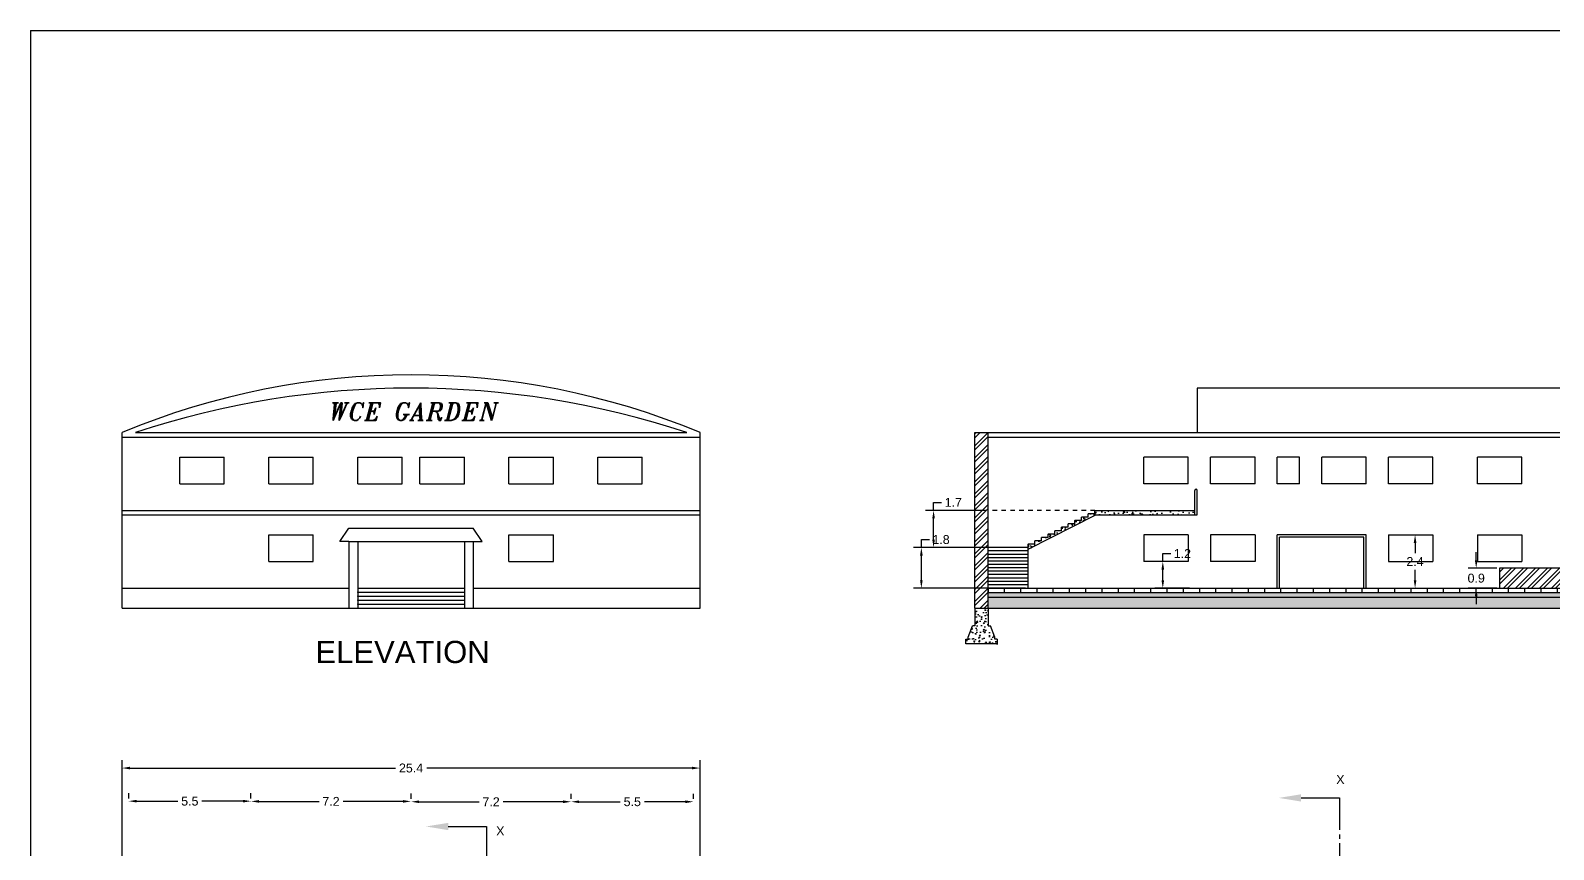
# Model space of a CAD drawing. Header units: centimetres. Extents: x 2.5 to 80.4, y 10.1 to 63.
# Drawn here: x 2.51 to 36.76, y 44.57 to 63 of the extents above; entities that cross this region are included whole.
import ezdxf
from ezdxf import colors
from ezdxf.entities.mleader import LeaderData, LeaderLine
from ezdxf.math import Vec2, Vec3

# ---------------------------------------------------------------- set-up
doc = ezdxf.new("R2010")
doc.units = ezdxf.units.CM
doc.linetypes.add('ACAD_ISO02W100', pattern=[15, 12, -3])
doc.linetypes.add('ACAD_ISO04W100', pattern=[30, 24, -3, 0, -3])
doc.styles.add('Annotative', font='arial.ttf')
doc.styles.get("Standard").update_dxf_attribs({"font": 'arial.ttf', "height": 0.2})
doc.dimstyles.get("Standard").update_dxf_attribs({"dimtxt": 0.18, "dimasz": 0.18, "dimexe": 0.18, "dimexo": 0.0625, "dimgap": 0.09, "dimtad": 0, "dimtih": 1, "dimtoh": 1, "dimdec": 4, "dimzin": 0, "dimdsep": 46, "dimtxsty": 'Standard', "dimcen": 0.09, "dimadec": 0, "dimazin": 0, "dimtfac": 1, "dimtdec": 4, "dimtofl": 0, "dimtmove": 0, "dimatfit": 3, "dimfxl": 1, "dimtolj": 1, "dimtzin": 0, "dimarcsym": 0})

# ---------------------------------------------------------------- blocks, each defined once
blk = doc.blocks.new('*D3')
at = {"color": 0, "lineweight": -2, "transparency": 16777216}
for p, q in [((28.483, 51.05), (27.792, 51.05)), ((27.972, 51.05), (27.972, 51.23)), ((27.972, 51.23), (28.152, 51.23)), ((27.972, 50.63), (27.972, 50.87)), ((28.575, 50.45), (27.792, 50.45))]:
    blk.add_line(p, q, dxfattribs=at)
at = {"color": 0, "transparency": 16777216}
for points in [[(27.942, 50.87), (28.002, 50.87), (27.972, 51.05)], [(27.942, 50.63), (28.002, 50.63), (27.972, 50.45)]]:
    blk.add_solid(points, dxfattribs=at)
at = {"color": 0, "transparency": 16777216, "insert": (28.413, 51.23), "char_height": 0.2, "attachment_point": 5}
blk.add_mtext('\\A1;1.2', dxfattribs=at)
blk = doc.blocks.new('*D4')
at = {"color": 0, "lineweight": -2, "transparency": 16777216}
for p, q in [((22.542, 51.363), (22.542, 51.543)), ((22.542, 51.543), (22.722, 51.543)), ((24.883, 51.363), (22.362, 51.363)), ((22.542, 50.63), (22.542, 51.183)), ((24.883, 50.45), (22.362, 50.45))]:
    blk.add_line(p, q, dxfattribs=at)
at = {"color": 0, "transparency": 16777216}
for points in [[(22.512, 51.183), (22.572, 51.183), (22.542, 51.363)], [(22.512, 50.63), (22.572, 50.63), (22.542, 50.45)]]:
    blk.add_solid(points, dxfattribs=at)
at = {"color": 0, "transparency": 16777216, "insert": (22.984, 51.543), "char_height": 0.2, "attachment_point": 5}
blk.add_mtext('\\A1;1.8', dxfattribs=at)
blk = doc.blocks.new('*D5')
at = {"color": 0, "lineweight": -2, "transparency": 16777216}
for p, q in [((23.983, 52.2), (22.637, 52.2)), ((22.817, 52.2), (22.817, 52.38)), ((22.817, 52.38), (22.997, 52.38)), ((22.817, 51.543), (22.817, 52.02)), ((23.983, 51.363), (22.637, 51.363))]:
    blk.add_line(p, q, dxfattribs=at)
at = {"color": 0, "transparency": 16777216}
for points in [[(22.787, 52.02), (22.847, 52.02), (22.817, 52.2)], [(22.787, 51.543), (22.847, 51.543), (22.817, 51.363)]]:
    blk.add_solid(points, dxfattribs=at)
at = {"color": 0, "transparency": 16777216, "insert": (23.26, 52.38), "char_height": 0.2, "attachment_point": 5}
blk.add_mtext('\\A1;1.7', dxfattribs=at)
blk = doc.blocks.new('*D11')
at = {"color": 0, "lineweight": -2, "transparency": 16777216}
for p, q in [((33.608, 51.65), (33.825, 51.65)), ((33.645, 51.47), (33.645, 51.24)), ((33.645, 50.63), (33.645, 50.859)), ((33.608, 50.45), (33.825, 50.45))]:
    blk.add_line(p, q, dxfattribs=at)
at = {"color": 0, "transparency": 16777216}
for points in [[(33.615, 51.47), (33.675, 51.47), (33.645, 51.65)], [(33.615, 50.63), (33.675, 50.63), (33.645, 50.45)]]:
    blk.add_solid(points, dxfattribs=at)
at = {"color": 0, "transparency": 16777216, "insert": (33.645, 51.05), "char_height": 0.2, "attachment_point": 5}
blk.add_mtext('\\A1;2.4', dxfattribs=at)
blk = doc.blocks.new('*D13')
at = {"color": 0, "lineweight": -2, "transparency": 16777216}
for p, q in [((35.02, 51.08), (35.02, 51.26)), ((35.483, 50.9), (34.84, 50.9)), ((35.483, 50.45), (34.84, 50.45)), ((35.02, 50.27), (35.02, 50.09))]:
    blk.add_line(p, q, dxfattribs=at)
at = {"color": 0, "transparency": 16777216}
for points in [[(34.99, 51.08), (35.05, 51.08), (35.02, 50.9)], [(34.99, 50.27), (35.05, 50.27), (35.02, 50.45)]]:
    blk.add_solid(points, dxfattribs=at)
at = {"color": 0, "transparency": 16777216, "insert": (35.02, 50.675), "char_height": 0.2, "attachment_point": 5}
blk.add_mtext('\\A1;0.9', dxfattribs=at)
blk = doc.blocks.new('*D18')
at = {"color": 0, "lineweight": -2, "transparency": 16777216}
for p, q in [((4.566, 43.015), (4.566, 46.584)), ((17.566, 43.015), (17.566, 46.584)), ((4.746, 46.404), (10.715, 46.404)), ((17.386, 46.404), (11.417, 46.404))]:
    blk.add_line(p, q, dxfattribs=at)
at = {"color": 0, "transparency": 16777216}
for points in [[(4.746, 46.434), (4.746, 46.374), (4.566, 46.404)], [(17.386, 46.434), (17.386, 46.374), (17.566, 46.404)]]:
    blk.add_solid(points, dxfattribs=at)
at = {"color": 0, "transparency": 16777216, "insert": (11.066, 46.404), "char_height": 0.2, "attachment_point": 5}
blk.add_mtext('\\A1;25.4', dxfattribs=at)
blk = doc.blocks.new('*D32')
at = {"color": 0, "lineweight": -2, "transparency": 16777216}
for p, q in [((4.716, 45.722), (4.716, 45.839)), ((4.896, 45.659), (5.818, 45.659)), ((7.286, 45.659), (6.364, 45.659)), ((7.466, 45.722), (7.466, 45.839))]:
    blk.add_line(p, q, dxfattribs=at)
at = {"color": 0, "transparency": 16777216}
for points in [[(4.896, 45.689), (4.896, 45.629), (4.716, 45.659)], [(7.286, 45.689), (7.286, 45.629), (7.466, 45.659)]]:
    blk.add_solid(points, dxfattribs=at)
at = {"color": 0, "transparency": 16777216, "insert": (6.091, 45.659), "char_height": 0.2, "attachment_point": 5}
blk.add_mtext('\\A1;5.5', dxfattribs=at)
blk = doc.blocks.new('*D33')
at = {"color": 0, "lineweight": -2, "transparency": 16777216}
for p, q in [((7.466, 45.717), (7.466, 45.834)), ((7.646, 45.654), (8.996, 45.654)), ((10.886, 45.654), (9.536, 45.654)), ((11.066, 45.709), (11.066, 45.834))]:
    blk.add_line(p, q, dxfattribs=at)
at = {"color": 0, "transparency": 16777216}
for points in [[(7.646, 45.684), (7.646, 45.624), (7.466, 45.654)], [(10.886, 45.684), (10.886, 45.624), (11.066, 45.654)]]:
    blk.add_solid(points, dxfattribs=at)
at = {"color": 0, "transparency": 16777216, "insert": (9.266, 45.654), "char_height": 0.2, "attachment_point": 5}
blk.add_mtext('\\A1;7.2', dxfattribs=at)
blk = doc.blocks.new('*D34')
at = {"color": 0, "lineweight": -2, "transparency": 16777216}
for p, q in [((11.066, 45.709), (11.066, 45.826)), ((11.246, 45.646), (12.596, 45.646)), ((14.486, 45.646), (13.136, 45.646)), ((14.666, 45.709), (14.666, 45.826))]:
    blk.add_line(p, q, dxfattribs=at)
at = {"color": 0, "transparency": 16777216}
for points in [[(11.246, 45.676), (11.246, 45.616), (11.066, 45.646)], [(14.486, 45.676), (14.486, 45.616), (14.666, 45.646)]]:
    blk.add_solid(points, dxfattribs=at)
at = {"color": 0, "transparency": 16777216, "insert": (12.866, 45.646), "char_height": 0.2, "attachment_point": 5}
blk.add_mtext('\\A1;7.2', dxfattribs=at)
blk = doc.blocks.new('*D35')
at = {"color": 0, "lineweight": -2, "transparency": 16777216}
for p, q in [((14.666, 45.709), (14.666, 45.826)), ((14.846, 45.646), (15.768, 45.646)), ((17.236, 45.646), (16.314, 45.646)), ((17.416, 45.709), (17.416, 45.826))]:
    blk.add_line(p, q, dxfattribs=at)
at = {"color": 0, "transparency": 16777216}
for points in [[(14.846, 45.676), (14.846, 45.616), (14.666, 45.646)], [(17.236, 45.676), (17.236, 45.616), (17.416, 45.646)]]:
    blk.add_solid(points, dxfattribs=at)
at = {"color": 0, "transparency": 16777216, "insert": (16.041, 45.646), "char_height": 0.2, "attachment_point": 5}
blk.add_mtext('\\A1;5.5', dxfattribs=at)

msp = doc.modelspace()

# ---------------------------------------------------------------- hatches: boundary and pattern name
h = msp.add_hatch()
h.set_pattern_fill('ANSI32', color=256, scale=0.02)
h.paths.add_polyline_path([(24.04536, 53.94966), (23.74536, 53.94966), (23.74536, 49.99966), (24.04536, 49.99966)])
h.paths.add_polyline_path([(35.54536, 50.89966), (35.54536, 50.44966), (39.04536, 50.44966), (39.04536, 50.89966)])
h.paths.add_polyline_path([(46.04536, 49.99966), (46.24536, 49.99966), (46.24536, 51.99966), (46.04536, 51.99966)])
h.paths.add_polyline_path([(46.24536, 53.74966), (46.04536, 53.74966), (46.04536, 52.19966), (46.24536, 52.19966)])
h.paths.add_polyline_path([(47.14536, 52.19966), (47.34536, 52.19966), (47.34536, 53.84966), (47.14536, 53.84966)])
h.paths.add_polyline_path([(49.84536, 52.19966), (50.14536, 52.19966), (50.14536, 52.99966), (49.84536, 52.99966)])
h.paths.add_polyline_path([(50.14536, 53.74966), (49.84536, 53.74966), (49.84536, 53.19966), (50.14536, 53.19966)])
h.paths.add_polyline_path([(48.84536, 53.44966), (48.64536, 53.44966), (48.64536, 53.19966), (48.84536, 53.19966)])
h.paths.add_polyline_path([(51.44536, 51.99966), (51.14536, 51.99966), (51.14536, 49.99966), (51.44536, 49.99966)])
h = msp.add_hatch()
h.set_pattern_fill('AR-CONC', color=256, scale=0.0015)
h.paths.add_polyline_path([(28.69536, 52.19966), (26.44536, 52.19966), (26.44536, 52.12357), (26.29536, 52.12357), (26.29536, 52.04748), (26.14536, 52.04748), (26.14536, 51.97139), (25.99536, 51.97139), (25.99536, 51.89531), (25.84536, 51.89531), (25.84536, 51.81922), (25.69536, 51.81922), (25.69536, 51.74313), (25.54536, 51.74313), (25.54536, 51.66705), (25.39536, 51.66705), (25.39536, 51.59096), (25.24536, 51.59096), (25.24536, 51.51487), (25.09536, 51.51487), (25.09536, 51.43879), (24.94536, 51.43879), (24.94536, 51.32666), (26.46928, 52.09966), (28.69536, 52.09966)])
h = msp.add_hatch()
h.set_pattern_fill('AR-B816', color=256, scale=0.0009)
h.set_pattern_definition([(0, (-17.83351, 1e-14), (0, 0.18288), []), (90, (-17.83351, 1e-14), (-0.18288, 0.18288), [0.18288, -0.18288])])
h.paths.add_polyline_path([(33.31185, 50.44966), (28.41185, 50.44966), (28.41185, 50.34966), (33.31185, 50.34966)])
h.paths.add_polyline_path([(28.21185, 50.44966), (23.81185, 50.44966), (23.81185, 50.34966), (28.21185, 50.34966)])
h = msp.add_hatch()
h.set_pattern_fill('AR-B816', color=256, scale=0.0009)
h.set_pattern_definition([(0, (-6.12941, 0), (0, 0.18288), []), (90, (-6.12941, 0), (-0.18288, 0.18288), [0.18288, -0.18288])])
h.paths.add_polyline_path([(35.31595, 50.44966), (33.11595, 50.44966), (33.11595, 50.34966), (35.31595, 50.34966)])
h = msp.add_hatch()
h.set_pattern_fill('AR-B816', color=256, scale=0.0009)
h.set_pattern_definition([(0, (-4.30227, 0), (0, 0.18288), []), (90, (-4.30227, 0), (-0.18288, 0.18288), [0.18288, -0.18288])])
h.paths.add_polyline_path([(37.1431, 50.44966), (34.9431, 50.44966), (34.9431, 50.34966), (37.1431, 50.34966)])
h = msp.add_hatch()
h.set_pattern_fill('GRAVEL', color=256, scale=0.001)
h.set_pattern_definition([(228.0127875, (0.018288, 0.0254), (-0.203200000016, -0.228599999986), [0.003417214, -0.338304836]), (184.969741, (0.016002, 0.02286), (0.30479999988, 0.025400001447), [0.005864047, -0.580540489]), (132.510447, (0.01016, 0.022352), (0.254000000107, -0.279399999902), [0.004134815, -0.409347228]), (267.273689, (0.000254, 0.016002), (0.025400000053, 0.507999999997), [0.005340045, -0.528664374]), (292.8336542, (0, 0.010668), (-0.12700000001, 0.304799999996), [0.005236337, -0.518398077]), (357.273689, (0.002032, 0.005842), (-0.507999999997, 0.025400000053), [0.005340045, -0.528664374]), (37.6942405, (0.007366, 0.005588), (-0.330199999985, -0.254000000019), [0.007061937, -0.699131153]), (72.2553284, (0.012954, 0.009906), (0.177800000048, 0.558799999985), [0.006667195, -0.660052566]), (121.4295656, (0.014986, 0.016256), (-0.203200000029, 0.330199999982), [0.00535813, -0.530455457]), (175.2363583, (0.012192, 0.020828), (0.279399999996, -0.025400000044), [0.006117133, -0.29973937]), (222.3974378, (0.006096, 0.021336), (-0.30479999999, -0.279400000011), [0.007910779, -0.783167725]), (138.814075, (0.0254, 0.015748), (-0.17779999999, 0.15240000001), [0.002700045, -0.267305658]), (171.4692344, (0.023368, 0.017526), (0.33020000001, -0.050799999942), [0.00513682, -0.50854639]), (225, (0.018288, 0.018288), (0, -0.0254), [0.003592093, -0.032328931]), (203.1985905, (0.01651, 0.021336), (0.127, 0.05079999999), [0.001934413, -0.191506224]), (291.8014095, (0.014732, 0.020574), (-0.0254, 0.0762), [0.002735656, -0.13404753]), (30.9637565, (0.015748, 0.018034), (0.0762, 0.0508), [0.004443197, -0.143662982]), (161.565051, (0.019558, 0.02032), (0.0508, -0.0254), [0.003212871, -0.077108981]), (16.3895403, (0, 0.020574), (0.254, 0.0762), [0.00450088, -0.445588267]), (70.346176, (0.004318, 0.021844), (-0.10160000001, -0.279399999997), [0.003775989, -0.373822157]), (293.1985905, (0.019558, 0.0254), (-0.05079999999, 0.127), [0.003868801, -0.189571836]), (343.6104597, (0.021082, 0.021844), (-0.254000000005, 0.076199999982), [0.00450088, -0.445588267]), (339.443955, (0, 0.004826), (-0.127, 0.0508), [0.004340352, -0.212677343]), (294.7751406, (0.004064, 0.003302), (-0.12700000015, 0.27939999993), [0.003636721, -0.360035934]), (66.8014095, (0.019812, 0), (0.0508, 0.127), [0.003868801, -0.189571836]), (17.3540246, (0.021336, 0.003556), (-0.330199999993, -0.10160000002), [0.004257827, -0.42152376]), (69.443955, (0.007366, 0), (-0.0508, -0.127), [0.002170176, -0.214847519]), (101.3099325, (0.018288, 0), (-0.0254, 0.1016), [0.001295146, -0.12821995]), (165.963757, (0.018034, 0.00127), (0.0762, -0.0254), [0.005236337, -0.099490546]), (186.009006, (0.012954, 0.00254), (0.254, 0.025400000013), [0.00485267, -0.480413649]), (303.690068, (0.015748, 0.015748), (-0.0254, 0.0508), [0.003663239, -0.087917764]), (353.1572266, (0.01778, 0.0127), (0.431800000003, -0.050799999977), [0.006395568, -0.633160091]), (60.945396, (0.02413, 0.011938), (-0.1016, -0.1778), [0.002615082, -0.258893923]), (90, (0.0254, 0.014224), (-0.0254, 0.0254), [0.001524, -0.023876]), (120.256437, (0.012446, 0.003302), (0.10159999999, -0.177800000007), [0.00352867, -0.349339408]), (48.0127875, (0.010668, 0.00635), (0.203200000017, 0.228599999985), [0.006834429, -0.334887622]), (0, (0.01524, 0.01143), (0.0254, 0.0254), [0.006604, -0.018796]), (325.3048465, (0.021844, 0.01143), (0.254000000096, -0.177799999863), [0.004016096, -0.397593167]), (254.054604, (0.025146, 0.009144), (-0.0254, -0.1016), [0.003698291, -0.1812165]), (207.6459754, (0.02413, 0.005588), (-0.482600000018, -0.253999999966), [0.006021451, -0.596124644]), (175.4260787, (0.018796, 0.002794), (-0.3302, 0.0254), [0.006370295, -0.630658465])])
h.paths.add_polyline_path([(39.04536, 50.34966), (24.04536, 50.34966), (24.04536, 49.99966), (39.04536, 49.99966)])
h = msp.add_hatch()
h.set_pattern_fill('AR-CONC', color=256, scale=0.0014)
h.paths.add_polyline_path([(41.44536, 50.34966), (39.24536, 50.34966), (39.24536, 50.24966), (41.44536, 50.24966)])
h.paths.add_polyline_path([(46.04536, 50.34966), (41.64536, 50.34966), (41.64536, 50.24966), (46.04536, 50.24966)])
h.paths.add_polyline_path([(51.14536, 50.34966), (46.24536, 50.34966), (46.24536, 50.24966), (51.14536, 50.24966)])
h.paths.add_polyline_path([(39.04536, 50.34966), (24.04536, 50.34966), (24.04536, 50.24966), (39.04536, 50.24966)])
h = msp.add_hatch()
h.set_pattern_fill('GRAVEL', color=256, scale=0.01)
h.paths.add_polyline_path([(41.44536, 50.24966), (39.24536, 50.24966), (39.24536, 49.99966), (40.15847, 49.99966), (41.44536, 49.99966)])
h.paths.add_polyline_path([(46.04536, 50.24966), (41.64536, 50.24966), (41.64536, 49.99966), (46.04536, 49.99966)])
h.paths.add_polyline_path([(39.04536, 50.24966), (24.04536, 50.24966), (24.04536, 49.99966), (39.04536, 49.99966)])
h.paths.add_polyline_path([(51.14536, 50.24966), (46.24536, 50.24966), (46.24536, 49.99966), (51.14536, 49.99966)])
h = msp.add_hatch()
h.set_pattern_fill('AR-CONC', color=256, scale=0.0015)
h.paths.add_polyline_path([(24.04536, 49.59966), (24.04536, 49.99966), (23.74536, 49.99966), (23.74536, 49.59966), (23.69536, 49.59966), (23.59536, 49.34966), (23.59536, 49.29966), (23.54536, 49.29966), (23.54536, 49.19966), (24.24536, 49.19966), (24.24536, 49.29966), (24.19536, 49.29966), (24.19536, 49.34966), (24.09536, 49.59966)])

# ---------------------------------------------------------------- linework, layer by layer
for p, q in [((2.50677, 62.99588), (80.40677, 62.99588)), ((2.50677, 62.99588), (2.50677, 10.09588)), ((46.04536, 54.94966), (28.74536, 54.94966)), ((28.74536, 54.94966), (28.74536, 53.94966)), ((4.56596, 49.99966), (4.56596, 53.94966)), ((4.56596, 53.84966), (17.56596, 53.84966)), ((4.86596, 53.94966), (17.26596, 53.94966)), ((17.56596, 49.99966), (17.56596, 53.94966)), ((23.74536, 49.99966), (23.74536, 53.94966)), ((23.74536, 53.94966), (24.04536, 53.94966)), ((23.74536, 53.94966), (39.24536, 53.94966)), ((24.04536, 49.99966), (24.04536, 53.94966)), ((24.04536, 53.84966), (39.04536, 53.84966)), ((5.86596, 53.39966), (6.86596, 53.39966)), ((5.86596, 52.79966), (5.86596, 53.39966)), ((6.86596, 52.79966), (6.86596, 53.39966)), ((7.86596, 52.79966), (7.86596, 53.39966)), ((7.86596, 53.39966), (8.86596, 53.39966)), ((8.86596, 52.79966), (8.86596, 53.39966)), ((9.86596, 52.79966), (9.86596, 53.39966)), ((9.86596, 53.39966), (10.86596, 53.39966)), ((10.86596, 52.79966), (10.86596, 53.39966)), ((11.26596, 52.79966), (11.26596, 53.39966)), ((11.26596, 53.39966), (12.26596, 53.39966)), ((12.26596, 52.79966), (12.26596, 53.39966)), ((13.26596, 52.79966), (13.26596, 53.39966)), ((13.26596, 53.39966), (14.26596, 53.39966)), ((14.26596, 52.79966), (14.26596, 53.39966)), ((15.26596, 52.79966), (15.26596, 53.39966)), ((15.26596, 53.39966), (16.26596, 53.39966)), ((16.26596, 52.79966), (16.26596, 53.39966)), ((27.54536, 52.79966), (27.54536, 53.39966)), ((28.54536, 53.39966), (27.54536, 53.39966)), ((28.54536, 52.79966), (28.54536, 53.39966)), ((29.04536, 52.79966), (29.04536, 53.39966)), ((30.04536, 53.39966), (29.04536, 53.39966)), ((30.04536, 52.79966), (30.04536, 53.39966)), ((30.54536, 52.79966), (30.54536, 53.39966)), ((31.04536, 53.39966), (30.54536, 53.39966)), ((31.04536, 52.79966), (31.04536, 53.39966)), ((31.54536, 52.79966), (31.54536, 53.39966)), ((32.54536, 53.39966), (31.54536, 53.39966)), ((32.54536, 52.79966), (32.54536, 53.39966)), ((33.04536, 52.79966), (33.04536, 53.39966)), ((34.04536, 53.39966), (33.04536, 53.39966)), ((34.04536, 52.79966), (34.04536, 53.39966)), ((35.04536, 52.79966), (35.04536, 53.39966)), ((36.04536, 53.39966), (35.04536, 53.39966)), ((36.04536, 52.79966), (36.04536, 53.39966)), ((5.86596, 52.79966), (6.86596, 52.79966)), ((7.86596, 52.79966), (8.86596, 52.79966)), ((9.86596, 52.79966), (10.86596, 52.79966)), ((11.26596, 52.79966), (12.26596, 52.79966)), ((13.26596, 52.79966), (14.26596, 52.79966)), ((15.26596, 52.79966), (16.26596, 52.79966)), ((28.54536, 52.79966), (27.54536, 52.79966)), ((30.04536, 52.79966), (29.04536, 52.79966)), ((31.04536, 52.79966), (30.54536, 52.79966)), ((32.54536, 52.79966), (31.54536, 52.79966)), ((34.04536, 52.79966), (33.04536, 52.79966)), ((36.04536, 52.79966), (35.04536, 52.79966)), ((28.69536, 52.09966), (28.69536, 52.64966)), ((28.74536, 52.09966), (28.74536, 52.64966)), ((28.74536, 52.64966), (28.74536, 52.64966)), ((4.56596, 52.19966), (17.56596, 52.19966)), ((4.56596, 52.09966), (17.56596, 52.09966)), ((24.94536, 51.32666), (26.46928, 52.09966)), ((26.44536, 52.12357), (26.29536, 52.12357)), ((26.29536, 52.04748), (26.29536, 52.12357)), ((26.44536, 52.12357), (26.44536, 52.19966)), ((26.44536, 52.19966), (28.69536, 52.19966)), ((26.46928, 52.09966), (28.74536, 52.09966)), ((9.46596, 51.49966), (9.66596, 51.79966)), ((9.66596, 51.79966), (12.46596, 51.79966)), ((12.66596, 51.49966), (12.46596, 51.79966)), ((25.54536, 51.66705), (25.54536, 51.74313)), ((25.69536, 51.74313), (25.54536, 51.74313)), ((25.84536, 51.81922), (25.69536, 51.81922)), ((25.69536, 51.74313), (25.69536, 51.81922)), ((25.99536, 51.89531), (25.84536, 51.89531)), ((25.84536, 51.81922), (25.84536, 51.89531)), ((26.14536, 51.97139), (25.99536, 51.97139)), ((25.99536, 51.89531), (25.99536, 51.97139)), ((26.29536, 52.04748), (26.14536, 52.04748)), ((26.14536, 51.97139), (26.14536, 52.04748)), ((7.86596, 51.64966), (8.86596, 51.64966)), ((7.86596, 51.04966), (7.86596, 51.64966)), ((8.86596, 51.04966), (8.86596, 51.64966)), ((9.66596, 51.49966), (9.46596, 51.49966)), ((9.66596, 51.49966), (9.66596, 49.99966)), ((9.66596, 51.49966), (12.46596, 51.49966)), ((9.86596, 51.49966), (9.86596, 49.99966)), ((12.26596, 51.49966), (12.26596, 49.99966)), ((12.46596, 51.49966), (12.46596, 49.99966)), ((12.46596, 51.49966), (12.66596, 51.49966)), ((13.26596, 51.04966), (13.26596, 51.64966)), ((13.26596, 51.64966), (14.26596, 51.64966)), ((14.26596, 51.04966), (14.26596, 51.64966)), ((24.94536, 50.44966), (24.94536, 51.43879)), ((25.09536, 51.43879), (24.94536, 51.43879)), ((25.09536, 51.43879), (25.09536, 51.51487)), ((25.24536, 51.51487), (25.09536, 51.51487)), ((25.24536, 51.51487), (25.24536, 51.59096)), ((25.39536, 51.59096), (25.24536, 51.59096)), ((25.39536, 51.59096), (25.39536, 51.66705)), ((25.54536, 51.66705), (25.39536, 51.66705)), ((27.54536, 51.64966), (27.54536, 51.04966)), ((28.54536, 51.64966), (27.54536, 51.64966)), ((28.54536, 51.64966), (28.54536, 51.04966)), ((29.04536, 51.64966), (29.04536, 51.04966)), ((30.04536, 51.64966), (29.04536, 51.64966)), ((30.04536, 51.64966), (30.04536, 51.04966)), ((30.54536, 50.44966), (30.54536, 51.64966)), ((32.54536, 51.64966), (30.54536, 51.64966)), ((32.49536, 51.59966), (30.59536, 51.59966)), ((30.59536, 50.44966), (30.59536, 51.59966)), ((32.49536, 50.44966), (32.49536, 51.59966)), ((32.54536, 50.44966), (32.54536, 51.64966)), ((33.04536, 51.64966), (34.04536, 51.64966)), ((33.04536, 51.64966), (33.04536, 51.04966)), ((34.04536, 51.64966), (34.04536, 51.04966)), ((35.04536, 51.64966), (35.04536, 51.04966)), ((35.04536, 51.64966), (36.04536, 51.64966)), ((36.04536, 51.64966), (36.04536, 51.04966)), ((7.86596, 51.04966), (8.86596, 51.04966)), ((13.26596, 51.04966), (14.26596, 51.04966)), ((24.94536, 51.3627), (24.04536, 51.3627)), ((24.94536, 51.28661), (24.04536, 51.28661)), ((24.94536, 51.21052), (24.04536, 51.21052)), ((24.94536, 51.13444), (24.04536, 51.13444)), ((24.94536, 51.05835), (24.04536, 51.05835)), ((28.54536, 51.04966), (27.54536, 51.04966)), ((30.04536, 51.04966), (29.04536, 51.04966)), ((33.04536, 51.04966), (34.04536, 51.04966)), ((35.04536, 51.04966), (36.04536, 51.04966)), ((24.94536, 50.98226), (24.04536, 50.98226)), ((24.94536, 50.90618), (24.04536, 50.90618)), ((24.94536, 50.83009), (24.04536, 50.83009)), ((24.94536, 50.754), (24.04536, 50.754)), ((39.04536, 50.89966), (35.54536, 50.89966)), ((35.54536, 50.89966), (35.54536, 50.44966)), ((4.56596, 50.44966), (9.66596, 50.44966)), ((9.86596, 50.44966), (12.26596, 50.44966)), ((9.86596, 50.44966), (9.86596, 49.99966)), ((9.86596, 50.35966), (12.26596, 50.35966)), ((12.46596, 50.44966), (17.56596, 50.44966)), ((24.94536, 50.67792), (24.04536, 50.67792)), ((24.94536, 50.60183), (24.04536, 50.60183)), ((24.94536, 50.52574), (24.04536, 50.52574)), ((24.04536, 50.44966), (39.04536, 50.44966)), ((24.04536, 50.44966), (24.04536, 50.34966)), ((32.54536, 50.44966), (32.54536, 50.44966)), ((9.86596, 50.26966), (12.26596, 50.26966)), ((9.86596, 50.17966), (12.26596, 50.17966)), ((9.86596, 50.08966), (12.26596, 50.08966)), ((24.04536, 50.34966), (39.04536, 50.34966)), ((24.04536, 50.24966), (39.04536, 50.24966)), ((4.56596, 49.99966), (17.56596, 49.99966)), ((23.74536, 49.99966), (40.15847, 49.99966)), ((23.74536, 49.99966), (23.74536, 49.59966)), ((24.04536, 49.99966), (24.04536, 49.59966)), ((23.59536, 49.34966), (23.69536, 49.59966)), ((23.59536, 49.29966), (23.59536, 49.34966)), ((23.74536, 49.59966), (23.69536, 49.59966)), ((24.04536, 49.59966), (24.09536, 49.59966)), ((24.04536, 49.59966), (24.09536, 49.59966)), ((24.19536, 49.34966), (24.09536, 49.59966)), ((24.19536, 49.29966), (24.19536, 49.34966)), ((23.54536, 49.19966), (23.54536, 49.29966)), ((23.54536, 49.29966), (23.59536, 49.29966)), ((24.24536, 49.19966), (23.54536, 49.19966)), ((24.24536, 49.29966), (24.19536, 49.29966)), ((24.24536, 49.29966), (24.24536, 49.19966)), ((24.24536, 49.29966), (24.24536, 49.29966))]:
    msp.add_line(p, q)
at = {"linetype": 'ACAD_ISO02W100', "ltscale": 0.005}
msp.add_line((26.44536, 52.19966), (24.04536, 52.19966), dxfattribs=at)
at = {"linetype": 'ACAD_ISO04W100', "ltscale": 0.03}
for p, q in [((31.94435, 45.73213), (31.94435, 32.85992)), ((12.76494, 45.08923), (12.76494, 32.85992))]:
    msp.add_line(p, q, dxfattribs=at)
for centre, radius, start, end in [((11.06596, 38.34966), 16.9, 67.380135, 112.619865), ((11.06596, 35.22966), 19.72, 71.675306, 108.324694), ((28.72036, 52.64966), 0.025, 0, 180)]:
    msp.add_arc(centre, radius, start, end)
for p in [(26.44536, 52.12357), (9.86596, 50.35966), (9.86596, 50.35966), (9.86596, 50.26966), (9.86596, 50.26966), (9.86596, 50.17966), (9.86596, 50.17966), (9.86596, 50.08966), (9.86596, 50.08966)]:
    msp.add_point(p)

# ---------------------------------------------------------------- texts
at = {"color": 5, "insert": (9.21013, 54.62168), "char_height": 0.4, "width": 4.3487027, "attachment_point": 1, "style": 'Annotative'}
msp.add_mtext('{\\Fitalict|c0;WCE GARDEN}', dxfattribs=at)
at = {"insert": (7.28389, 49.26538), "char_height": 0.5, "width": 7.1814157, "attachment_point": 1, "style": 'Annotative'}
msp.add_mtext('\\pxqc;ELEVATION', dxfattribs=at)
at = {"char_height": 0.2, "attachment_point": 1}
for insert in [(31.87243, 46.24596), (12.98004, 45.08923)]:
    msp.add_mtext_dynamic_manual_height_columns('X', width=0.4264195, gutter_width=12.5, heights=[0], dxfattribs=dict(at, insert=insert))

# ---------------------------------------------------------------- dimensions: what is measured, and where the dimension line sits
for base, p1, p2, text, picture, middle in [((22.81738, 52.19966), (24.04536, 51.3627), (24.04536, 52.19966), '1.7', '*D5', (23.26002, 52.37966)), ((22.54157, 51.3627), (24.94536, 50.44966), (24.94536, 51.3627), '1.8', '*D4', (22.98442, 51.5427)), ((33.64489, 50.44966), (33.54536, 51.64966), (33.54536, 50.44966), '2.4', '*D11', (33.64489, 51.04966)), ((27.97161, 51.04966), (28.63724, 50.44966), (28.54536, 51.04966), '1.2', '*D3', (28.41323, 51.22966)), ((35.02027, 50.89966), (35.54536, 50.44966), (35.54536, 50.89966), '0.9', '*D13', (35.02027, 50.67466))]:
    dim = msp.add_linear_dim(base=base, p1=p1, p2=p2, angle=90, text=text, dimstyle='Standard')
    dim.commit()
    dim.dimension.update_dxf_attribs({"geometry": picture, "text_midpoint": middle})
for base, p1, p2, text, picture, middle in [((17.56596, 46.40421), (4.56596, 42.9521), (17.56596, 42.9521), '25.4', '*D18', (11.06596, 46.40421)), ((7.46596, 45.6594), (4.71596, 45.6594), (7.46596, 45.6594), '5.5', '*D32', (6.09096, 45.6594)), ((11.06596, 45.65406), (7.46596, 45.65406), (11.06596, 45.64621), '7.2', '*D33', (9.26596, 45.65406)), ((14.66596, 45.64621), (11.06596, 45.64621), (14.66596, 45.64621), '7.2', '*D34', (12.86596, 45.64621)), ((17.41596, 45.64621), (14.66596, 45.64621), (17.41596, 45.64621), '5.5', '*D35', (16.04096, 45.64621))]:
    dim = msp.add_linear_dim(base=base, p1=p1, p2=p2, text=text, dimstyle='Standard')
    dim.commit()
    dim.dimension.update_dxf_attribs({"geometry": picture, "text_midpoint": middle})

# ---------------------------------------------------------------- leaders
ml = msp.add_multileader_mtext('Standard')
ml.set_content('', color=256)
ml.set_leader_properties()
ml.build(insert=Vec2(0, 0))
ml.multileader.update_dxf_attribs({"dogleg_length": 0.0005, "arrow_head_size": 0.5})
ctx = ml.context
ctx.base_point, ctx.arrow_head_size, ctx.plane_origin = Vec3(31.94435, 45.73213), 0.5, Vec3(30.58248, 45.73213)
notes = []
notes.append((ctx, [(0, (1, 1, 0), (31.94385, 45.73213), (1, 0), 0.0005, [(0, [(30.58248, 45.73213)], 0, [])])]))
ctx.mtext.insert, ctx.mtext.flow_direction = Vec3(33.94435, 47.73213), 5
ml = msp.add_multileader_mtext('Standard')
ml.set_content('', color=256)
ml.set_leader_properties()
ml.build(insert=Vec2(0, 0))
ml.multileader.update_dxf_attribs({"dogleg_length": 0.0005, "arrow_head_size": 0.5})
ctx = ml.context
ctx.base_point, ctx.arrow_head_size, ctx.plane_origin = Vec3(12.76494, 45.08923), 0.5, Vec3(11.40307, 45.08923)
notes.append((ctx, [(0, (1, 1, 0), (12.76444, 45.08923), (1, 0), 0.0005, [(0, [(11.40307, 45.08923)], 0, [])])]))
ctx.mtext.insert, ctx.mtext.flow_direction = Vec3(14.76494, 47.08923), 5
for ctx, leaders in notes:
    for number, flags, end, landing, length, lines in leaders:
        leader = LeaderData()
        leader.index, (leader.has_last_leader_line, leader.has_dogleg_vector, leader.attachment_direction) = number, flags
        leader.last_leader_point, leader.dogleg_vector, leader.dogleg_length = Vec3(end), Vec3(landing), length
        for number, points, colour, breaks in lines:
            line = LeaderLine()
            line.index, line.vertices, line.color, line.breaks = number, Vec3.list(points), colors.encode_raw_color(colour), breaks
            leader.lines.append(line)
        ctx.leaders.append(leader)

doc.saveas('drawing.dxf')
